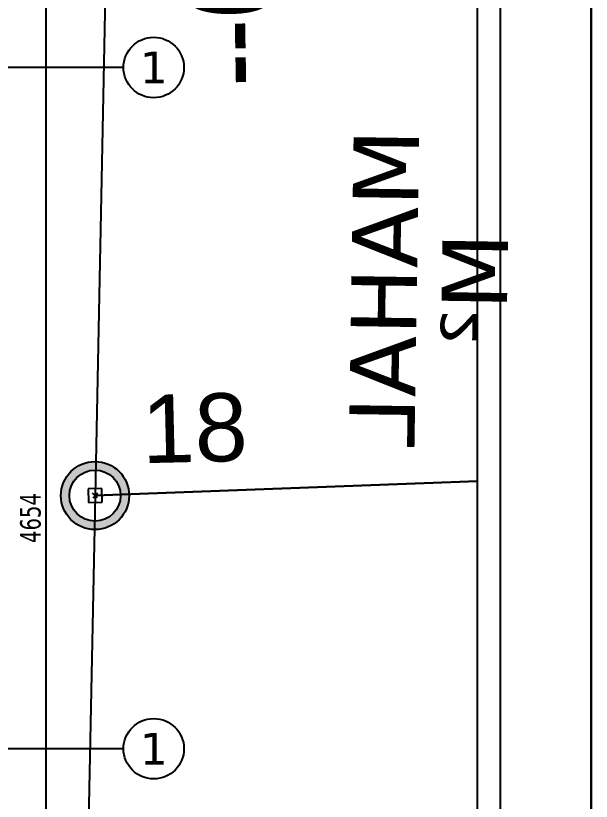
# Model space of a CAD drawing. Header units: millimetres. Extents: x 43168.9 to 43194.6, y -25545.1 to -25543.4.
# Drawn here: x 43171.1746 to 43171.2759, y -25544.3532 to -25544.2148 of the extents above; entities that cross this region are included whole.
import ezdxf
from ezdxf.enums import TextEntityAlignment as Align

# ---------------------------------------------------------------- set-up
doc = ezdxf.new("R2010")
doc.units = ezdxf.units.MM
doc.header["$LTSCALE"] = 200
for name, color, linetype in [('arsasiniri_sgh', 10, 'Continuous'), ('olcuaks_sgh', 41, 'Continuous'), ('pafta_sgh', 11, 'Continuous'), ('sembol_sgh', 8, 'Continuous'), ('yazi-mahal_sgh', 12, 'Continuous')]:
    doc.layers.add(name, color=color, linetype=linetype)
doc.styles.add('1-200', font='arial.ttf', dxfattribs={"height": 60})
doc.styles.add('dim', font='VERDANA.TTF', dxfattribs={"width": 0.7})
doc.styles.add('text1', font='VERDANA.TTF')
doc.styles.add('text2', font='arial.ttf')

msp = doc.modelspace()

# ---------------------------------------------------------------- hatches: boundary and pattern name
h = msp.add_hatch(color=256)
edge = h.paths.add_edge_path()
edge.add_arc((43171.18855, -25544.29933), 0.006, 0, 360)
edge = h.paths.add_edge_path(flags=16)
edge.add_arc((43171.18855, -25544.29933), 0.0045, 0, 360)

# ---------------------------------------------------------------- linework, layer by layer
for p, q in [((43171.19356, -25544.22392), (43171.17088, -25544.22392)), ((43171.19356, -25544.34392), (43171.17088, -25544.34392))]:
    msp.add_line(p, q)
at = {"color": 0, "linetype": 'ByBlock', "lineweight": -2}
for p, q in [((43171.18972, -25544.2981), (43171.18732, -25544.29816)), ((43171.18732, -25544.29816), (43171.18738, -25544.30056)), ((43171.18978, -25544.3005), (43171.18972, -25544.2981)), ((43171.18898, -25544.29974), (43171.18812, -25544.29892)), ((43171.18896, -25544.2989), (43171.18814, -25544.29976)), ((43171.18738, -25544.30056), (43171.18978, -25544.3005))]:
    msp.add_line(p, q, dxfattribs=at)
at = {"linetype": 'Continuous'}
for centre in [(43171.19888, -25544.22392), (43171.19888, -25544.34392)]:
    msp.add_circle(centre, 0.00532, dxfattribs=at)
at = {"color": 0, "linetype": 'Continuous', "lineweight": -2}
for radius in [0.006, 0.0045]:
    msp.add_circle((43171.18855, -25544.29933), radius, dxfattribs=at)
at = {"layer": 'arsasiniri_sgh', "color": 14}
for p, q in [((43171.19254, -25544.10046), (43171.18855, -25544.29934)), ((43171.18855, -25544.29933), (43171.25588, -25544.2968)), ((43171.25588, -25544.2968), (43171.18855, -25544.29933)), ((43171.18855, -25544.29934), (43171.17697, -25544.86636))]:
    msp.add_line(p, q, dxfattribs=at)
at = {"layer": 'olcuaks_sgh'}
msp.add_line((43171.17988, -25543.83767), (43171.17988, -25544.76892), dxfattribs=at)
at = {"layer": 'pafta_sgh'}
for p, q in [((43171.27588, -25544.97), (43171.27588, -25543.51)), ((43171.27588, -25543.51), (43171.27588, -25544.97)), ((43171.25988, -25544.954), (43171.25988, -25543.526)), ((43171.25588, -25544.95), (43171.25588, -25543.53))]:
    msp.add_line(p, q, dxfattribs=at)

# ---------------------------------------------------------------- texts
at = {"linetype": 'Continuous', "style": 'text1'}
for p in [(43171.19888, -25544.22392), (43171.19888, -25544.34392)]:
    msp.add_attdef('1', text='', height=0.0056, dxfattribs=at).set_placement(p, align=Align.MIDDLE)
at = {"color": 7, "style": 'text1', "text_generation_flag": 4}
for tag, text, height, p in [('MAHAL', '', 0.01154, (43171.23942, -25544.26274)), ('M²', 'm²', 0.011537, (43171.25522, -25544.26298))]:
    msp.add_attdef(tag, text=text, height=height, rotation=269.1301, dxfattribs=at).set_placement(p, align=Align.MIDDLE)
at = {"layer": 'olcuaks_sgh', "color": 2, "style": 'dim', "width": 0.7}
msp.add_text('4654', height=0.0036, rotation=90, dxfattribs=at).set_placement((43171.17897, -25544.30768))
at = {"layer": 'sembol_sgh', "color": 1, "ltscale": 50, "style": '1-200'}
msp.add_text('18', height=0.012, rotation=1.3638, dxfattribs=at).set_placement((43171.19688, -25544.29363))
at = {"layer": 'yazi-mahal_sgh', "style": 'text2', "width": 0.8}
msp.add_text('--6089 m--', height=0.016, rotation=91.0003, dxfattribs=at).set_placement((43171.22043, -25544.22718))

doc.saveas('drawing.dxf')
